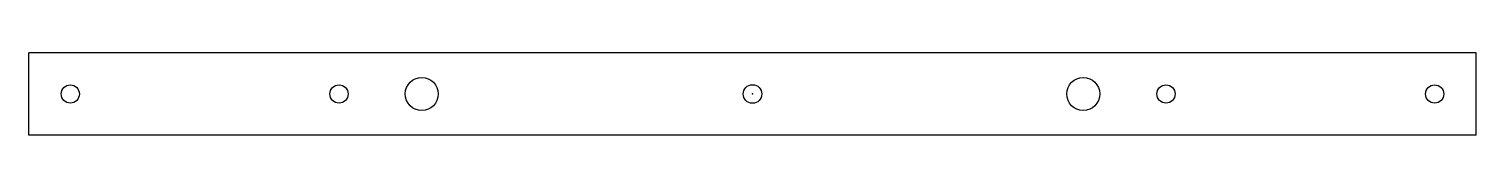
# Model space of a CAD drawing. Header units: millimetres. Extents: x -175 to 175, y -10 to 10.
import ezdxf

# ---------------------------------------------------------------- set-up
doc = ezdxf.new("R2010")
doc.units = ezdxf.units.MM
doc.header["$PDSIZE"] = -1

msp = doc.modelspace()

# ---------------------------------------------------------------- linework, layer by layer
at = {"color": 7, "linetype": 'Continuous'}
for p, q in [((174.74, 10.39), (-175.26, 10.39)), ((-175.26, -9.61), (-175.26, 10.39)), ((174.74, -9.61), (174.74, 10.39)), ((174.74, -9.61), (-175.26, -9.61))]:
    msp.add_line(p, q, dxfattribs=at)
for centre, radius in [((-80.26, 0.39), 4), ((79.74, 0.39), 4), ((-165.26, 0.39), 2.2), ((-100.26, 0.39), 2.2), ((-0.26, 0.39), 2.25), ((99.74, 0.39), 2.2), ((164.74, 0.39), 2.2)]:
    msp.add_circle(centre, radius, dxfattribs=at)
msp.add_point((-0.26, 0.39), dxfattribs=at)
msp.add_point((-0.26, 0.39), dxfattribs=at)

doc.saveas('drawing.dxf')
